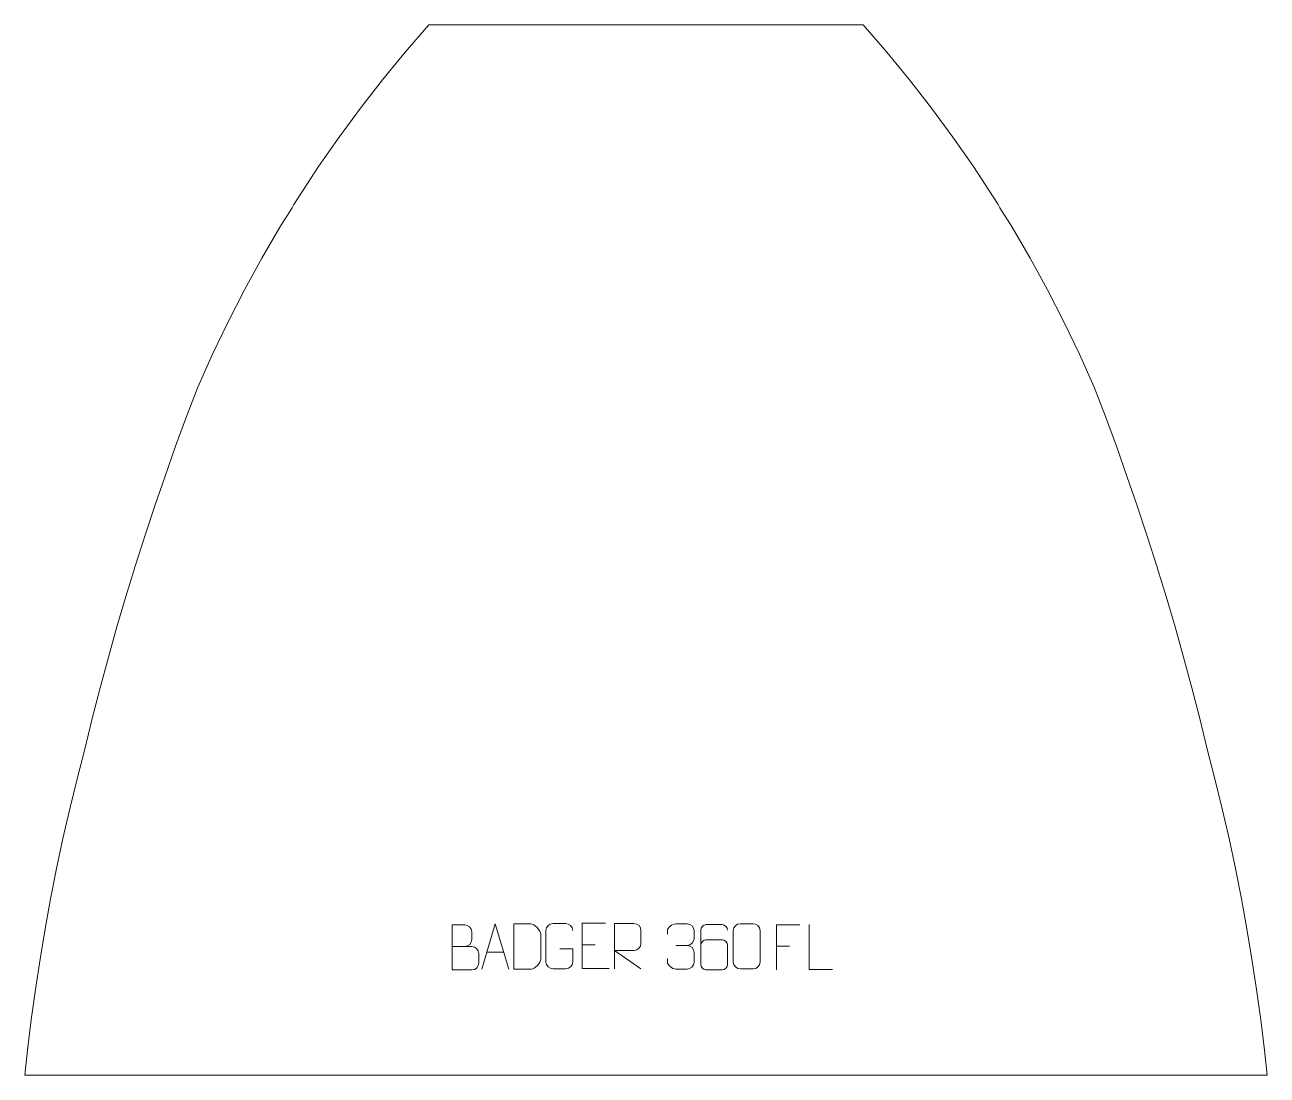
# Model space of a CAD drawing. Header units: millimetres. Extents: x -339 to 347, y 785 to 1365.
import ezdxf

# ---------------------------------------------------------------- set-up
doc = ezdxf.new("R2010")
doc.units = ezdxf.units.MM
doc.header["$MEASUREMENT"] = 0
doc.layers.add('layer 1', color=7, linetype='Continuous')

msp = doc.modelspace()

# ---------------------------------------------------------------- linework, layer by layer
at = {"layer": 'layer 1', "color": 242, "lineweight": 9}
msp.add_open_spline([(199.6856, 1264.3466), (199.6856, 1264.3466), (206.3495, 1253.5763), (206.3495, 1253.5763), (206.3495, 1253.5763), (206.3495, 1253.5763), (216.3448, 1236.4273), (216.3448, 1236.4273), (216.3448, 1236.4273), (216.3448, 1236.4273), (225.8766, 1219.0194), (225.8766, 1219.0194), (225.8766, 1219.0194), (225.8766, 1219.0194), (234.9464, 1201.3603), (234.9464, 1201.3603), (234.9464, 1201.3603), (234.9464, 1201.3603), (243.5391, 1183.4685), (243.5391, 1183.4685), (243.5391, 1183.4685), (243.5391, 1183.4685), (251.6564, 1165.3559), (251.6564, 1165.3559), (251.6564, 1165.3559), (251.6564, 1165.3559), (257.8998, 1149.0334), (257.8998, 1149.0334), (257.8998, 1149.0334), (257.8998, 1149.0334), (263.9613, 1132.6432), (263.9613, 1132.6432), (263.9613, 1132.6432), (263.9613, 1132.6432), (269.8316, 1116.1862), (269.8316, 1116.1862), (269.8316, 1116.1862), (269.8316, 1116.1862), (275.5175, 1099.6615), (275.5175, 1099.6615), (275.5175, 1099.6615), (275.5175, 1099.6615), (281.0147, 1083.0742), (281.0147, 1083.0742), (281.0147, 1083.0742), (281.0147, 1083.0742), (286.3207, 1066.4235), (286.3207, 1066.4235), (286.3207, 1066.4235), (286.3207, 1066.4235), (286.6016, 1065.5073), (286.6016, 1065.5073), (286.6016, 1065.5073), (286.6016, 1065.5073), (286.6557, 1065.355), (286.6557, 1065.355), (286.6557, 1065.355), (286.6557, 1065.355), (286.7149, 1065.1435), (286.7149, 1065.1435), (286.7149, 1065.1435), (286.7149, 1065.1435), (291.4398, 1049.7135), (291.4398, 1049.7135), (291.4398, 1049.7135), (291.4398, 1049.7135), (296.3668, 1032.9469), (296.3668, 1032.9469), (296.3668, 1032.9469), (296.3668, 1032.9469), (301.1001, 1016.127), (301.1001, 1016.127), (301.1001, 1016.127), (301.1001, 1016.127), (305.6456, 999.2529), (305.6456, 999.2529), (305.6456, 999.2529), (305.6456, 999.2529), (309.9965, 982.3281), (309.9965, 982.3281), (309.9965, 982.3281), (309.9965, 982.3281), (314.1537, 965.355), (314.1537, 965.355), (314.1537, 965.355), (314.1537, 965.355), (318.4074, 948.9555), (318.4074, 948.9555), (318.4074, 948.9555), (318.4074, 948.9555), (322.4182, 932.496), (322.4182, 932.496), (322.4182, 932.496), (322.4182, 932.496), (326.1904, 915.9806), (326.1904, 915.9806), (326.1904, 915.9806), (326.1904, 915.9806), (329.7182, 899.4102), (329.7182, 899.4102), (329.7182, 899.4102), (329.7182, 899.4102), (333.004, 882.79), (333.004, 882.79), (333.004, 882.79), (333.004, 882.79), (336.0479, 866.1248), (336.0479, 866.1248), (336.0479, 866.1248), (336.0479, 866.1248), (338.8447, 849.4149), (338.8447, 849.4149), (338.8447, 849.4149), (338.8447, 849.4149), (341.3996, 832.666), (341.3996, 832.666), (341.3996, 832.666), (341.3996, 832.666), (343.7066, 815.8842), (343.7066, 815.8842), (343.7066, 815.8842), (343.7066, 815.8842), (345.7683, 799.0668), (345.7683, 799.0668), (345.7683, 799.0668), (345.7683, 799.0668), (347.2488, 785.3567), (347.2488, 785.3567), (347.2488, 785.3567), (347.2488, 785.3567), (-338.938, 785.3567), (-338.938, 785.3567), (-338.938, 785.3567), (-338.938, 785.3567), (-337.4575, 799.0668), (-337.4575, 799.0668), (-337.4575, 799.0668), (-337.4575, 799.0668), (-335.395, 815.8842), (-335.395, 815.8842), (-335.395, 815.8842), (-335.395, 815.8842), (-333.088, 832.666), (-333.088, 832.666), (-333.088, 832.666), (-333.088, 832.666), (-330.5331, 849.4149), (-330.5331, 849.4149), (-330.5331, 849.4149), (-330.5331, 849.4149), (-327.7371, 866.1248), (-327.7371, 866.1248), (-327.7371, 866.1248), (-327.7371, 866.1248), (-324.6933, 882.79), (-324.6933, 882.79), (-324.6933, 882.79), (-324.6933, 882.79), (-321.4074, 899.4102), (-321.4074, 899.4102), (-321.4074, 899.4102), (-321.4074, 899.4102), (-317.8797, 915.9806), (-317.8797, 915.9806), (-317.8797, 915.9806), (-317.8797, 915.9806), (-314.11, 932.496), (-314.11, 932.496), (-314.11, 932.496), (-314.11, 932.496), (-310.0957, 948.9555), (-310.0957, 948.9555), (-310.0957, 948.9555), (-310.0957, 948.9555), (-305.843, 965.355), (-305.843, 965.355), (-305.843, 965.355), (-305.843, 965.355), (-301.6858, 982.3281), (-301.6858, 982.3281), (-301.6858, 982.3281), (-301.6858, 982.3281), (-297.334, 999.2529), (-297.334, 999.2529), (-297.334, 999.2529), (-297.334, 999.2529), (-292.7894, 1016.127), (-292.7894, 1016.127), (-292.7894, 1016.127), (-292.7894, 1016.127), (-288.0561, 1032.9469), (-288.0561, 1032.9469), (-288.0561, 1032.9469), (-288.0561, 1032.9469), (-283.1282, 1049.7135), (-283.1282, 1049.7135), (-283.1282, 1049.7135), (-283.1282, 1049.7135), (-278.4042, 1065.1435), (-278.4042, 1065.1435), (-278.4042, 1065.1435), (-278.4042, 1065.1435), (-278.3441, 1065.355), (-278.3441, 1065.355), (-278.3441, 1065.355), (-278.3441, 1065.355), (-278.2908, 1065.5073), (-278.2908, 1065.5073), (-278.2908, 1065.5073), (-278.2908, 1065.5073), (-278.01, 1066.4235), (-278.01, 1066.4235), (-278.01, 1066.4235), (-278.01, 1066.4235), (-272.7039, 1083.0742), (-272.7039, 1083.0742), (-272.7039, 1083.0742), (-272.7039, 1083.0742), (-267.2067, 1099.6615), (-267.2067, 1099.6615), (-267.2067, 1099.6615), (-267.2067, 1099.6615), (-261.5208, 1116.1862), (-261.5208, 1116.1862), (-261.5208, 1116.1862), (-261.5208, 1116.1862), (-255.6505, 1132.6432), (-255.6505, 1132.6432), (-255.6505, 1132.6432), (-255.6505, 1132.6432), (-249.589, 1149.0334), (-249.589, 1149.0334), (-249.589, 1149.0334), (-249.589, 1149.0334), (-243.3456, 1165.3559), (-243.3456, 1165.3559), (-243.3456, 1165.3559), (-243.3456, 1165.3559), (-235.2275, 1183.4685), (-235.2275, 1183.4685), (-235.2275, 1183.4685), (-235.2275, 1183.4685), (-226.6356, 1201.3603), (-226.6356, 1201.3603), (-226.6356, 1201.3603), (-226.6356, 1201.3603), (-217.5692, 1219.0194), (-217.5692, 1219.0194), (-217.5692, 1219.0194), (-217.5692, 1219.0194), (-208.0332, 1236.4273), (-208.0332, 1236.4273), (-208.0332, 1236.4273), (-208.0332, 1236.4273), (-198.0387, 1253.5763), (-198.0387, 1253.5763), (-198.0387, 1253.5763), (-198.0387, 1253.5763), (-191.374, 1264.3466), (-191.374, 1264.3466), (-191.374, 1264.3466), (-191.374, 1264.3466), (-190.7505, 1265.3559), (-190.7505, 1265.3559), (-190.7505, 1265.3559), (-190.7505, 1265.3559), (-190.303, 1266.0784), (-190.303, 1266.0784), (-190.303, 1266.0784), (-190.303, 1266.0784), (-187.5933, 1270.453), (-187.5933, 1270.453), (-187.5933, 1270.453), (-187.5933, 1270.453), (-176.7029, 1287.0495), (-176.7029, 1287.0495), (-176.7029, 1287.0495), (-176.7029, 1287.0495), (-165.3734, 1303.3475), (-165.3734, 1303.3475), (-165.3734, 1303.3475), (-165.3734, 1303.3475), (-153.615, 1319.3384), (-153.615, 1319.3384), (-153.615, 1319.3384), (-153.615, 1319.3384), (-141.432, 1335.0103), (-141.432, 1335.0103), (-141.432, 1335.0103), (-141.432, 1335.0103), (-128.8411, 1350.3531), (-128.8411, 1350.3531), (-128.8411, 1350.3531), (-128.8411, 1350.3531), (-115.8434, 1365.3559), (-115.8434, 1365.3559), (-115.8434, 1365.3559), (-115.8434, 1365.3559), (124.155, 1365.3559), (124.155, 1365.3559), (124.155, 1365.3559), (124.155, 1365.3559), (137.1519, 1350.3531), (137.1519, 1350.3531), (137.1519, 1350.3531), (137.1519, 1350.3531), (149.7436, 1335.0103), (149.7436, 1335.0103), (149.7436, 1335.0103), (149.7436, 1335.0103), (161.9258, 1319.3384), (161.9258, 1319.3384), (161.9258, 1319.3384), (161.9258, 1319.3384), (173.685, 1303.3475), (173.685, 1303.3475), (173.685, 1303.3475), (173.685, 1303.3475), (185.0137, 1287.0495), (185.0137, 1287.0495), (185.0137, 1287.0495), (185.0137, 1287.0495), (195.9041, 1270.453), (195.9041, 1270.453), (195.9041, 1270.453), (195.9041, 1270.453), (198.6138, 1266.0784), (198.6138, 1266.0784), (198.6138, 1266.0784), (198.6138, 1266.0784), (199.0613, 1265.3559), (199.0613, 1265.3559), (199.0613, 1265.3559), (199.0613, 1265.3559), (199.6856, 1264.3466), (199.6856, 1264.3466)], degree=3, knots=[0, 0, 0, 0, 0.01176471, 0.01176471, 0.01176471, 0.01176471, 0.02352941, 0.02352941, 0.02352941, 0.02352941, 0.03529412, 0.03529412, 0.03529412, 0.03529412, 0.04705882, 0.04705882, 0.04705882, 0.04705882, 0.05882353, 0.05882353, 0.05882353, 0.05882353, 0.07058824, 0.07058824, 0.07058824, 0.07058824, 0.08235294, 0.08235294, 0.08235294, 0.08235294, 0.09411765, 0.09411765, 0.09411765, 0.09411765, 0.10588235, 0.10588235, 0.10588235, 0.10588235, 0.11764706, 0.11764706, 0.11764706, 0.11764706, 0.12941176, 0.12941176, 0.12941176, 0.12941176, 0.14117647, 0.14117647, 0.14117647, 0.14117647, 0.15294118, 0.15294118, 0.15294118, 0.15294118, 0.16470588, 0.16470588, 0.16470588, 0.16470588, 0.17647059, 0.17647059, 0.17647059, 0.17647059, 0.18823529, 0.18823529, 0.18823529, 0.18823529, 0.2, 0.2, 0.2, 0.2, 0.21176471, 0.21176471, 0.21176471, 0.21176471, 0.22352941, 0.22352941, 0.22352941, 0.22352941, 0.23529412, 0.23529412, 0.23529412, 0.23529412, 0.24705882, 0.24705882, 0.24705882, 0.24705882, 0.25882353, 0.25882353, 0.25882353, 0.25882353, 0.27058824, 0.27058824, 0.27058824, 0.27058824, 0.28235294, 0.28235294, 0.28235294, 0.28235294, 0.29411765, 0.29411765, 0.29411765, 0.29411765, 0.30588235, 0.30588235, 0.30588235, 0.30588235, 0.31764706, 0.31764706, 0.31764706, 0.31764706, 0.32941176, 0.32941176, 0.32941176, 0.32941176, 0.34117647, 0.34117647, 0.34117647, 0.34117647, 0.35294118, 0.35294118, 0.35294118, 0.35294118, 0.36470588, 0.36470588, 0.36470588, 0.36470588, 0.37647059, 0.37647059, 0.37647059, 0.37647059, 0.38823529, 0.38823529, 0.38823529, 0.38823529, 0.4, 0.4, 0.4, 0.4, 0.41176471, 0.41176471, 0.41176471, 0.41176471, 0.42352941, 0.42352941, 0.42352941, 0.42352941, 0.43529412, 0.43529412, 0.43529412, 0.43529412, 0.44705882, 0.44705882, 0.44705882, 0.44705882, 0.45882353, 0.45882353, 0.45882353, 0.45882353, 0.47058824, 0.47058824, 0.47058824, 0.47058824, 0.48235294, 0.48235294, 0.48235294, 0.48235294, 0.49411765, 0.49411765, 0.49411765, 0.49411765, 0.50588235, 0.50588235, 0.50588235, 0.50588235, 0.51764706, 0.51764706, 0.51764706, 0.51764706, 0.52941176, 0.52941176, 0.52941176, 0.52941176, 0.54117647, 0.54117647, 0.54117647, 0.54117647, 0.55294118, 0.55294118, 0.55294118, 0.55294118, 0.56470588, 0.56470588, 0.56470588, 0.56470588, 0.57647059, 0.57647059, 0.57647059, 0.57647059, 0.58823529, 0.58823529, 0.58823529, 0.58823529, 0.6, 0.6, 0.6, 0.6, 0.61176471, 0.61176471, 0.61176471, 0.61176471, 0.62352941, 0.62352941, 0.62352941, 0.62352941, 0.63529412, 0.63529412, 0.63529412, 0.63529412, 0.64705882, 0.64705882, 0.64705882, 0.64705882, 0.65882353, 0.65882353, 0.65882353, 0.65882353, 0.67058824, 0.67058824, 0.67058824, 0.67058824, 0.68235294, 0.68235294, 0.68235294, 0.68235294, 0.69411765, 0.69411765, 0.69411765, 0.69411765, 0.70588235, 0.70588235, 0.70588235, 0.70588235, 0.71764706, 0.71764706, 0.71764706, 0.71764706, 0.72941176, 0.72941176, 0.72941176, 0.72941176, 0.74117647, 0.74117647, 0.74117647, 0.74117647, 0.75294118, 0.75294118, 0.75294118, 0.75294118, 0.76470588, 0.76470588, 0.76470588, 0.76470588, 0.77647059, 0.77647059, 0.77647059, 0.77647059, 0.78823529, 0.78823529, 0.78823529, 0.78823529, 0.8, 0.8, 0.8, 0.8, 0.81176471, 0.81176471, 0.81176471, 0.81176471, 0.82352941, 0.82352941, 0.82352941, 0.82352941, 0.83529412, 0.83529412, 0.83529412, 0.83529412, 0.84705882, 0.84705882, 0.84705882, 0.84705882, 0.85882353, 0.85882353, 0.85882353, 0.85882353, 0.87058824, 0.87058824, 0.87058824, 0.87058824, 0.88235294, 0.88235294, 0.88235294, 0.88235294, 0.89411765, 0.89411765, 0.89411765, 0.89411765, 0.90588235, 0.90588235, 0.90588235, 0.90588235, 0.91764706, 0.91764706, 0.91764706, 0.91764706, 0.92941176, 0.92941176, 0.92941176, 0.92941176, 0.94117647, 0.94117647, 0.94117647, 0.94117647, 0.95294118, 0.95294118, 0.95294118, 0.95294118, 0.96470588, 0.96470588, 0.96470588, 0.96470588, 0.97647059, 0.97647059, 0.97647059, 0.97647059, 1, 1, 1, 1], dxfattribs=at)
at = {"layer": 'layer 1', "color": 250, "lineweight": 9}
for points, knots in [([(-102.9611, 856.4106), (-99.3225, 856.411), (-95.7354, 856.411), (-92.096, 856.4106), (-92.096, 856.4106), (-90.1206, 856.3933), (-88.197, 854.6572), (-88.197, 852.6076), (-88.197, 852.6076), (-88.1974, 851.479), (-88.1974, 848.4296), (-88.197, 847.3007), (-88.197, 847.3007), (-88.1794, 845.4428), (-89.7215, 843.4289), (-92.043, 843.4458), (-92.043, 843.4458), (-95.6828, 843.4462), (-99.3222, 843.4462), (-102.9611, 843.4458), (-102.9611, 843.4458), (-102.9611, 851.7641), (-102.9611, 860.0819), (-102.9611, 868.3994), (-102.9611, 868.3994), (-100.5874, 868.3994), (-98.2133, 868.3994), (-95.8391, 868.3994), (-95.8391, 868.3994), (-94.1583, 868.417), (-92.0615, 866.5065), (-92.0438, 864.5441), (-92.0438, 864.5441), (-92.0442, 862.478), (-92.0442, 862.332), (-92.0438, 860.2655), (-92.0438, 860.2655), (-92.0265, 858.1994), (-93.881, 856.3933), (-95.891, 856.4106)], [0, 0, 0, 0, 0.09090909, 0.09090909, 0.09090909, 0.09090909, 0.18181818, 0.18181818, 0.18181818, 0.18181818, 0.27272727, 0.27272727, 0.27272727, 0.27272727, 0.36363636, 0.36363636, 0.36363636, 0.36363636, 0.45454545, 0.45454545, 0.45454545, 0.45454545, 0.54545455, 0.54545455, 0.54545455, 0.54545455, 0.63636364, 0.63636364, 0.63636364, 0.63636364, 0.72727273, 0.72727273, 0.72727273, 0.72727273, 0.81818182, 0.81818182, 0.81818182, 0.81818182, 1, 1, 1, 1]), ([(-86.5765, 843.9339), (-86.5765, 843.9339), (-79.2055, 868.8874), (-79.2055, 868.8874), (-79.2055, 868.8874), (-79.2055, 868.8874), (-71.6356, 843.9339), (-71.6356, 843.9339)], [0, 0, 0, 0, 0.33333333, 0.33333333, 0.33333333, 0.33333333, 1, 1, 1, 1]), ([(-68.8128, 843.962), (-66.481, 843.9624), (-61.5308, 843.9384), (-59.1993, 843.9381), (-59.1993, 843.9381), (-57.2743, 843.8327), (-53.9557, 847.3743), (-53.9669, 849.3916), (-53.9669, 849.3916), (-53.9673, 855.1617), (-53.9673, 857.3314), (-53.9669, 863.1007), (-53.9669, 863.1007), (-53.9712, 865.2388), (-57.3457, 868.8989), (-59.4981, 868.8854), (-59.4981, 868.8854), (-61.8238, 868.8854), (-66.5481, 868.8854), (-68.8742, 868.8854), (-68.8742, 868.8854), (-68.8738, 863.1385), (-68.8125, 849.7093), (-68.8128, 843.962)], [0, 0, 0, 0, 0.14285714, 0.14285714, 0.14285714, 0.14285714, 0.28571429, 0.28571429, 0.28571429, 0.28571429, 0.42857143, 0.42857143, 0.42857143, 0.42857143, 0.57142857, 0.57142857, 0.57142857, 0.57142857, 0.71428571, 0.71428571, 0.71428571, 0.71428571, 1, 1, 1, 1]), ([(-43.4155, 855.0757), (-43.4155, 855.0757), (-36.2474, 855.0757), (-36.2474, 855.0757), (-36.2474, 855.0757), (-36.2474, 855.0757), (-36.2474, 847.9076), (-36.2474, 847.9076), (-36.2474, 847.9076), (-36.3871, 845.5842), (-38.0643, 844.1046), (-40.2121, 844.0938), (-40.2121, 844.0938), (-42.5439, 844.0942), (-44.8759, 844.0942), (-47.2074, 844.0938), (-47.2074, 844.0938), (-49.1323, 843.9884), (-51.1045, 845.8729), (-51.0933, 847.8902), (-51.0933, 847.8902), (-51.0929, 853.6603), (-51.0929, 859.43), (-51.0933, 865.1993), (-51.0933, 865.1993), (-51.0891, 867.3374), (-49.3423, 869.0566), (-47.19, 869.0432), (-47.19, 869.0432), (-44.8643, 869.0432), (-42.5382, 869.0432), (-40.2121, 869.0432), (-40.2121, 869.0432), (-38.2654, 869.0786), (-36.274, 867.5871), (-36.2474, 865.1494)], [0, 0, 0, 0, 0.1, 0.1, 0.1, 0.1, 0.2, 0.2, 0.2, 0.2, 0.3, 0.3, 0.3, 0.3, 0.4, 0.4, 0.4, 0.4, 0.5, 0.5, 0.5, 0.5, 0.6, 0.6, 0.6, 0.6, 0.7, 0.7, 0.7, 0.7, 0.8, 0.8, 0.8, 0.8, 1, 1, 1, 1]), ([(-18.1436, 869.2903), (-18.1436, 869.2903), (-31.0175, 869.2903), (-31.0175, 869.2903), (-31.0175, 869.2903), (-31.0175, 869.2903), (-31.0175, 844.3367), (-31.0175, 844.3367), (-31.0175, 844.3367), (-31.0175, 844.3367), (-16.1517, 844.3367), (-16.1517, 844.3367)], [0, 0, 0, 0, 0.25, 0.25, 0.25, 0.25, 0.5, 0.5, 0.5, 0.5, 1, 1, 1, 1]), ([(-13.2717, 844.0912), (-13.2717, 844.0912), (-13.2717, 869.0447), (-13.2717, 869.0447), (-13.2717, 869.0447), (-9.6769, 869.0447), (-6.0814, 869.0447), (-2.4862, 869.0447), (-2.4862, 869.0447), (-0.1609, 869.007), (1.3964, 867.517), (1.3923, 865.1506), (1.3923, 865.1506), (1.3919, 863.1151), (1.3919, 860.0557), (1.3923, 858.0197), (1.3923, 858.0197), (1.3858, 856.1442), (-0.4265, 854.2024), (-2.436, 854.1833), (-2.436, 854.1833), (-2.436, 854.1833), (-13.2717, 854.1833), (-13.2717, 854.1833), (-13.2717, 854.1833), (-13.2717, 854.1833), (1.383, 844.0912), (1.383, 844.0912)], [0, 0, 0, 0, 0.125, 0.125, 0.125, 0.125, 0.25, 0.25, 0.25, 0.25, 0.375, 0.375, 0.375, 0.375, 0.5, 0.5, 0.5, 0.5, 0.625, 0.625, 0.625, 0.625, 0.75, 0.75, 0.75, 0.75, 1, 1, 1, 1]), ([(15.988, 863.2031), (15.988, 863.2031), (15.988, 865.0603), (15.988, 865.0603), (15.988, 865.0603), (15.9737, 866.8022), (18.6382, 868.9203), (20.6973, 868.8976), (20.6973, 868.8976), (22.7614, 868.8976), (24.8254, 868.8976), (26.8891, 868.8976), (26.8891, 868.8976), (29.0836, 868.9064), (30.6819, 867.0596), (30.7263, 865.1475), (30.7263, 865.1475), (30.7259, 863.7124), (30.7259, 862.2773), (30.7263, 860.8418), (30.7263, 860.8418), (30.6777, 859.1883), (29.0751, 856.9583), (26.8768, 856.9683), (26.8768, 856.9683), (29.0805, 856.9571), (30.6885, 855.1539), (30.7425, 853.0944), (30.7425, 853.0944), (30.7421, 851.3097), (30.7421, 849.525), (30.7425, 847.7399), (30.7425, 847.7399), (30.7526, 845.6785), (28.6977, 843.9154), (26.8768, 843.9235), (26.8768, 843.9235), (24.8115, 843.9238), (22.7463, 843.9238), (20.6807, 843.9235), (20.6807, 843.9235), (18.5121, 843.935), (15.9811, 846.3352), (15.9625, 847.797), (15.9625, 847.797), (15.9625, 847.797), (15.9625, 849.7056), (15.9625, 849.7056)], [0, 0, 0, 0, 0.07692308, 0.07692308, 0.07692308, 0.07692308, 0.15384615, 0.15384615, 0.15384615, 0.15384615, 0.23076923, 0.23076923, 0.23076923, 0.23076923, 0.30769231, 0.30769231, 0.30769231, 0.30769231, 0.38461538, 0.38461538, 0.38461538, 0.38461538, 0.46153846, 0.46153846, 0.46153846, 0.46153846, 0.53846154, 0.53846154, 0.53846154, 0.53846154, 0.61538462, 0.61538462, 0.61538462, 0.61538462, 0.69230769, 0.69230769, 0.69230769, 0.69230769, 0.76923077, 0.76923077, 0.76923077, 0.76923077, 0.84615385, 0.84615385, 0.84615385, 0.84615385, 1, 1, 1, 1]), ([(49.2258, 865.4986), (49.2017, 866.8381), (47.8455, 868.4913), (46.2736, 868.457), (46.2736, 868.457), (43.2888, 868.4567), (40.3036, 868.4567), (37.3182, 868.457), (37.3182, 868.457), (36.0991, 868.4719), (34.3709, 867.0343), (34.3659, 865.4986), (34.3659, 865.4986), (34.3662, 859.1381), (34.3662, 852.7773), (34.3659, 846.4166), (34.3659, 846.4166), (34.3706, 845.2537), (36.0991, 843.4826), (37.3182, 843.4582), (37.3182, 843.4582), (40.3036, 843.4585), (43.2888, 843.4585), (46.2736, 843.4582), (46.2736, 843.4582), (47.5517, 843.502), (49.2214, 845.1165), (49.2258, 846.4166), (49.2258, 846.4166), (49.2258, 849.9999), (49.2258, 853.583), (49.2258, 857.1657), (49.2258, 857.1657), (49.1873, 858.6439), (47.6046, 860.0768), (46.2736, 860.0748), (46.2736, 860.0748), (43.2888, 860.0751), (40.3036, 860.0751), (37.3182, 860.0748), (37.3182, 860.0748), (35.9887, 860.0798), (34.3457, 858.5725), (34.3874, 857.144)], [0, 0, 0, 0, 0.08333333, 0.08333333, 0.08333333, 0.08333333, 0.16666667, 0.16666667, 0.16666667, 0.16666667, 0.25, 0.25, 0.25, 0.25, 0.33333333, 0.33333333, 0.33333333, 0.33333333, 0.41666667, 0.41666667, 0.41666667, 0.41666667, 0.5, 0.5, 0.5, 0.5, 0.58333333, 0.58333333, 0.58333333, 0.58333333, 0.66666667, 0.66666667, 0.66666667, 0.66666667, 0.75, 0.75, 0.75, 0.75, 0.83333333, 0.83333333, 0.83333333, 0.83333333, 1, 1, 1, 1]), ([(56.2963, 868.9901), (58.622, 868.9901), (60.9481, 868.9901), (63.2742, 868.9901), (63.2742, 868.9901), (65.2208, 869.0257), (67.2122, 867.5341), (67.2389, 865.0965), (67.2389, 865.0965), (67.2385, 859.3496), (67.2385, 853.6023), (67.2389, 847.8546), (67.2389, 847.8546), (67.0991, 845.5312), (65.4219, 844.0516), (63.2742, 844.0408), (63.2742, 844.0408), (60.9423, 844.0412), (58.6104, 844.0412), (56.2789, 844.0408), (56.2789, 844.0408), (54.3539, 843.9354), (52.3818, 845.8199), (52.393, 847.8372), (52.393, 847.8372), (52.3933, 853.6073), (52.3933, 859.377), (52.393, 865.1463), (52.393, 865.1463), (52.3972, 867.2844), (54.1439, 869.0036), (56.2963, 868.9901)], [0, 0, 0, 0, 0.11111111, 0.11111111, 0.11111111, 0.11111111, 0.22222222, 0.22222222, 0.22222222, 0.22222222, 0.33333333, 0.33333333, 0.33333333, 0.33333333, 0.44444444, 0.44444444, 0.44444444, 0.44444444, 0.55555556, 0.55555556, 0.55555556, 0.55555556, 0.66666667, 0.66666667, 0.66666667, 0.66666667, 0.77777778, 0.77777778, 0.77777778, 0.77777778, 1, 1, 1, 1]), ([(89.1058, 868.3933), (89.1058, 868.3933), (76.2318, 868.3933), (76.2318, 868.3933), (76.2318, 868.3933), (76.2318, 868.3933), (76.2318, 843.4397), (76.2318, 843.4397)], [0, 0, 0, 0, 0.33333333, 0.33333333, 0.33333333, 0.33333333, 1, 1, 1, 1]), ([(107.2303, 843.6572), (107.2303, 843.6572), (94.2812, 843.6572), (94.2812, 843.6572), (94.2812, 843.6572), (94.2812, 843.6572), (94.2812, 868.6108), (94.2812, 868.6108)], [0, 0, 0, 0, 0.33333333, 0.33333333, 0.33333333, 0.33333333, 1, 1, 1, 1])]:
    msp.add_open_spline(points, degree=3, knots=knots, dxfattribs=at)
for points in [[(-83.8539, 853.1833), (-83.8539, 853.1833), (-74.3582, 853.1833), (-74.3582, 853.1833)], [(-31.0175, 857.4106), (-31.0175, 857.4106), (-23.8494, 857.4106), (-23.8494, 857.4106)], [(20.6977, 856.9579), (20.6977, 856.9579), (26.8941, 856.9579), (26.8941, 856.9579)], [(76.2318, 856.5136), (76.2318, 856.5136), (83.3999, 856.5136), (83.3999, 856.5136)]]:
    msp.add_open_spline(points, degree=3, dxfattribs=at)

doc.saveas('drawing.dxf')
